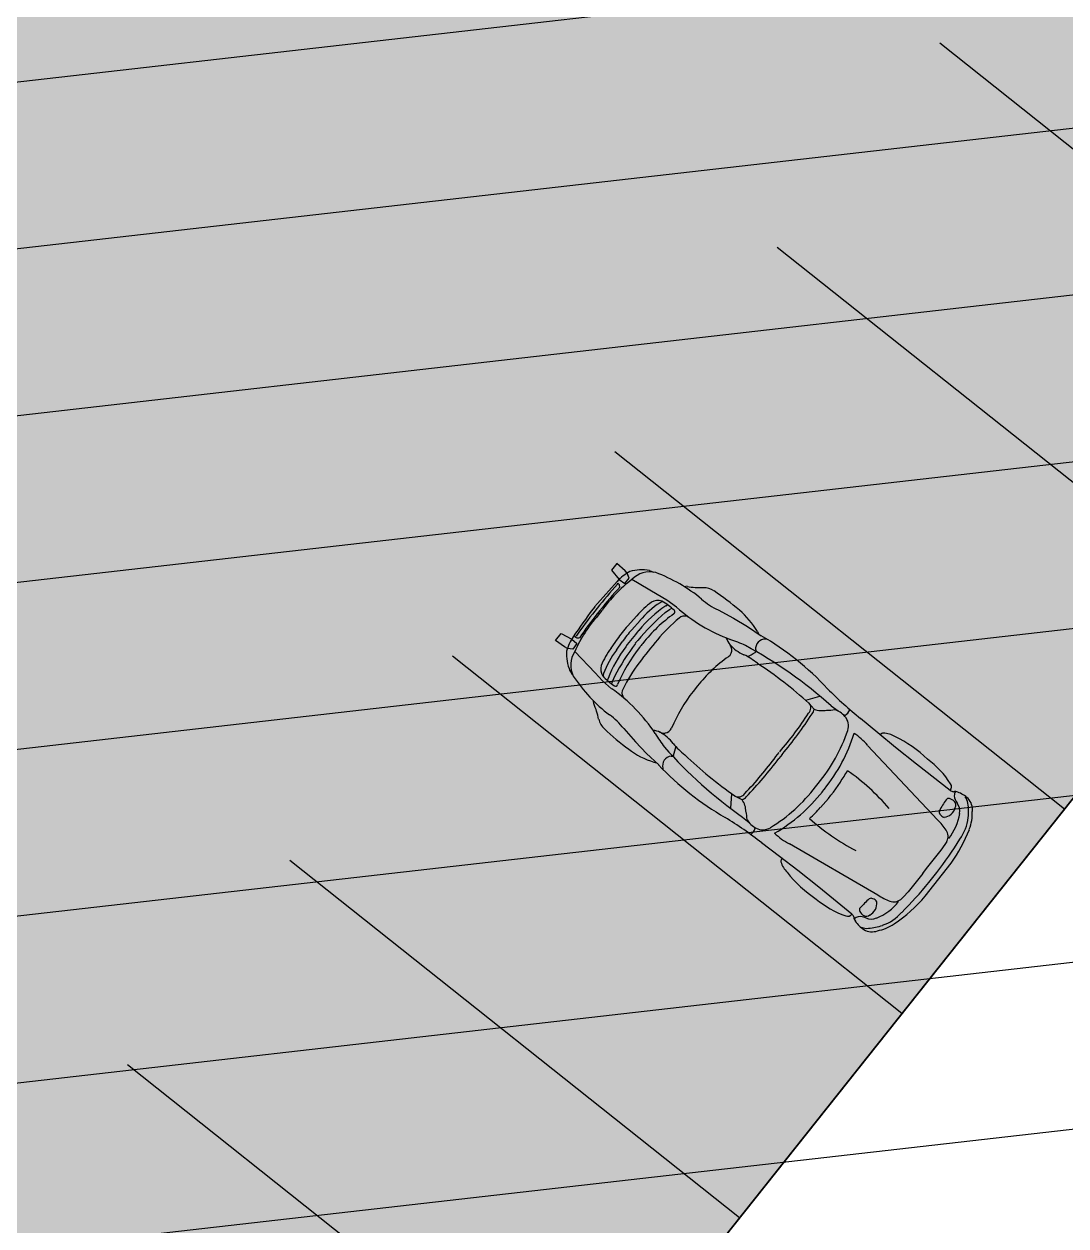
# Model space of a CAD drawing. Header units: metres. Extents: x -664657 to -643449, y -1076720 to -1062383.
# Drawn here: x -655992.12 to -655982.14, y -1069585.08 to -1069573.57 of the extents above; entities that cross this region are included whole.
import ezdxf

# ---------------------------------------------------------------- set-up
doc = ezdxf.new("R2010")
doc.units = ezdxf.units.M
doc.header["$LTSCALE"] = 0.1
doc.layers.get('0').update_dxf_attribs({"color": 8, "lineweight": 9})
for name, color, linetype in [('AA_THER_KOMUNIKACE', 201, 'Continuous'), ('silnice-šrafa', 253, 'Continuous'), ('Vlastníci', 20, 'Continuous'), ('zeleň-šrafa', 63, 'Continuous')]:
    doc.layers.add(name, color=color, linetype=linetype)

# ---------------------------------------------------------------- blocks, each defined once
blk = doc.blocks.new('A$C48E44662')
at = {"color": 7, "linetype": 'Continuous'}
for p, q in [((1.576, 4.336), (1.175, 4.335)), ((1.452, 4.283), (1.329, 4.283)), ((1.07, 4.181), (1.036, 4.175)), ((1.136, 4.183), (1.07, 4.181)), ((1.36, 4.183), (1.136, 4.183)), ((1.421, 4.183), (1.36, 4.183)), ((1.421, 4.183), (1.646, 4.183)), ((1.646, 4.183), (1.711, 4.181)), ((1.711, 4.181), (1.746, 4.175)), ((0.932, 3.976), (0.789, 3.007)), ((1.85, 3.976), (1.993, 3.007)), ((0.635, 3.895), (0.638, 3.486)), ((2.147, 3.895), (2.143, 3.486)), ((0.638, 3.486), (0.64, 3.23)), ((2.143, 3.486), (2.142, 3.23)), ((0.64, 3.23), (0.635, 3.01)), ((2.142, 3.23), (2.147, 3.01)), ((0.635, 3.01), (0.629, 2.794)), ((2.147, 3.01), (2.152, 2.794)), ((1.407, 2.944), (1.375, 2.944)), ((1.412, 2.864), (1.37, 2.864)), ((0.63, 2.662), (0.626, 2.661)), ((0.7, 2.657), (0.706, 2.654)), ((0.7, 2.657), (0.7, 2.657)), ((2.082, 2.657), (2.076, 2.654)), ((2.082, 2.657), (2.082, 2.657)), ((2.152, 2.662), (2.155, 2.661)), ((0.709, 2.499), (0.706, 2.579)), ((2.073, 2.499), (2.075, 2.579)), ((1.366, 2.421), (1.416, 2.421)), ((0.818, 2.274), (0.705, 2.354)), ((0.829, 2.35), (0.821, 2.315)), ((0.836, 2.392), (0.829, 2.35)), ((1.421, 2.386), (1.369, 2.386)), ((1.945, 2.392), (1.953, 2.35)), ((1.953, 2.35), (1.96, 2.315)), ((1.964, 2.274), (2.077, 2.354)), ((0.6, 1.608), (0.594, 1.615)), ((0.74, 1.599), (0.752, 1.612)), ((0.762, 1.609), (0.752, 1.612)), ((2.019, 1.609), (2.029, 1.612)), ((2.041, 1.599), (2.029, 1.612)), ((2.181, 1.608), (2.187, 1.615)), ((0.592, 1.503), (0.603, 1.528)), ((0.614, 1.398), (0.601, 1.557)), ((2.168, 1.398), (2.18, 1.557)), ((2.189, 1.503), (2.178, 1.528)), ((0.635, 1.245), (0.614, 1.398)), ((2.146, 1.245), (2.168, 1.398)), ((0.828, 1.308), (0.827, 1.305)), ((1.358, 1.378), (1.424, 1.378)), ((1.954, 1.308), (1.955, 1.305)), ((0.665, 1.08), (0.635, 1.245)), ((2.117, 1.08), (2.146, 1.245)), ((0.898, 0.886), (0.893, 0.899)), ((1.884, 0.886), (1.889, 0.899)), ((0.673, 0.706), (0.692, 0.689)), ((0.891, 0.75), (0.897, 0.636)), ((0.952, 0.711), (0.928, 0.721)), ((1.001, 0.698), (0.952, 0.711)), ((1.781, 0.698), (1.829, 0.711)), ((1.829, 0.711), (1.854, 0.721)), ((1.891, 0.75), (1.884, 0.636)), ((2.109, 0.706), (2.09, 0.689)), ((0.897, 0.636), (0.913, 0.532)), ((0.947, 0.662), (0.929, 0.669)), ((0.943, 0.606), (0.935, 0.612)), ((0.956, 0.601), (0.943, 0.606)), ((1.825, 0.601), (1.839, 0.606)), ((1.835, 0.662), (1.853, 0.669)), ((1.839, 0.606), (1.847, 0.612)), ((1.884, 0.636), (1.869, 0.532)), ((0.913, 0.532), (0.95, 0.252)), ((1.192, 0.505), (1.327, 0.496)), ((1.21, 0.557), (1.328, 0.55)), ((1.572, 0.557), (1.477, 0.551)), ((1.59, 0.505), (1.484, 0.498)), ((1.869, 0.532), (1.831, 0.252)), ((0.779, 0.331), (0.765, 0.37)), ((2.003, 0.331), (2.017, 0.37)), ((0.925, 0.149), (0.92, 0.043)), ((0.93, 0.179), (0.925, 0.149)), ((0.956, 0.223), (0.93, 0.179)), ((1.023, 0.222), (0.956, 0.223)), ((1.004, 0.043), (1.025, 0.156)), ((1.025, 0.156), (1.023, 0.222)), ((1.064, 0.191), (1.062, 0.169)), ((1.062, 0.169), (1.073, 0.17)), ((1.078, 0.207), (1.064, 0.191)), ((1.361, 0.212), (1.42, 0.212)), ((1.373, 0.196), (1.409, 0.196)), ((1.373, 0.161), (1.409, 0.161)), ((1.376, 0.135), (1.405, 0.135)), ((1.704, 0.207), (1.718, 0.191)), ((1.72, 0.169), (1.709, 0.17)), ((1.718, 0.191), (1.72, 0.169)), ((1.756, 0.156), (1.759, 0.222)), ((1.777, 0.043), (1.756, 0.156)), ((1.759, 0.222), (1.826, 0.223)), ((1.826, 0.223), (1.852, 0.179)), ((1.852, 0.179), (1.857, 0.149)), ((1.857, 0.149), (1.862, 0.043)), ((0.92, 0.043), (1.004, 0.043)), ((1.862, 0.043), (1.777, 0.043))]:
    blk.add_line(p, q, dxfattribs=at)
for centre, radius, start, end in [((0.935, 3.87), 0.418, 107.0727, 130.9279), ((1.245, 2.895), 1.442, 92.7481, 107.4543), ((1.358, 0.805), 3.478, 90.4665, 96.8456), ((1.424, 0.805), 3.478, 83.1543, 89.5334), ((1.537, 2.895), 1.442, 72.5456, 88.4389), ((1.847, 3.87), 0.418, 49.072, 72.9272), ((0.747, 4.052), 0.16, 122.4026, 170.7016), ((0.978, 3.784), 0.476, 121.2998, 137.77), ((0.96, 3.84), 0.418, 92.2744, 123.0903), ((1.009, 3.641), 0.53, 90.394, 119.1223), ((1.056, 4.074), 0.102, 101.4716, 163.9003), ((1.726, 4.074), 0.102, 16.0996, 78.5283), ((1.772, 3.641), 0.53, 60.8777, 89.6059), ((1.822, 3.84), 0.418, 56.9097, 87.7255), ((1.803, 3.784), 0.476, 42.2299, 58.7001), ((2.035, 4.052), 0.16, 9.2983, 57.5973), ((0.86, 4.049), 0.272, 174.123, 198.581), ((0.707, 4.021), 0.116, 134.4117, 168.2305), ((0.809, 3.992), 0.125, 117.3404, 166.0536), ((0.743, 3.984), 0.0512, 100.9086, 169.9619), ((0.786, 3.925), 0.121, 43.955, 115.613), ((1.486, 3.928), 0.557, 161.7524, 175.114), ((1.295, 3.928), 0.557, 4.8859, 18.2475), ((1.996, 3.925), 0.121, 64.3869, 136.045), ((1.972, 3.992), 0.125, 13.9463, 62.6595), ((2.038, 3.984), 0.0512, 10.038, 79.0913), ((2.074, 4.021), 0.116, 11.7694, 45.5882), ((1.922, 4.049), 0.272, 341.4189, 5.877), ((0.658, 3.974), 0.0571, 191.1714, 235.0989), ((0.61, 4.002), 0.0601, 272.1103, 311.9105), ((0.574, 3.894), 0.0609, 1.2883, 32.9703), ((0.573, 4.045), 0.117, 311.6262, 348.7633), ((0.819, 3.984), 0.127, 175.978, 201.03), ((0.726, 3.946), 0.0264, 196.7188, 277.7188), ((0.629, 5.43), 1.513, 273.8322, 278.5), ((0.838, 3.967), 0.0366, 293.094, 349.2189), ((0.815, 3.984), 0.064, 338.1012, 23.1759), ((1.967, 3.984), 0.064, 156.8241, 201.8987), ((1.944, 3.967), 0.0366, 190.781, 246.9059), ((2.153, 5.43), 1.513, 261.4999, 266.1677), ((2.055, 3.946), 0.0264, 262.2811, 343.2811), ((1.962, 3.984), 0.127, 338.9699, 4.0219), ((2.209, 4.045), 0.117, 191.2366, 228.3737), ((2.171, 4.002), 0.0601, 228.0894, 267.8896), ((2.208, 3.894), 0.0609, 147.0296, 178.7116), ((2.124, 3.974), 0.0571, 304.901, 348.8286), ((1.436, 3.565), 0.902, 160.959, 181.6973), ((0.631, 3.847), 0.0484, 84.7292, 165.791), ((2.151, 3.847), 0.0484, 14.2089, 95.2707), ((1.346, 3.565), 0.902, 358.3026, 19.041), ((1.742, 3.434), 1.212, 175.0633, 193.0814), ((3.21, 3.14), 2.115, 168.9853, 183.5896), ((-0.428, 3.14), 2.115, 356.4104, 11.0147), ((1.04, 3.434), 1.212, 346.9185, 4.9366), ((0.787, 3.185), 0.227, 186.3926, 215.8776), ((1.995, 3.185), 0.227, 324.1223, 353.6073), ((0.656, 3.125), 0.0908, 234.3577, 255.142), ((1.361, 2.89), 0.584, 168.4462, 185.494), ((1.315, 1.603), 1.421, 93.5588, 98.7688), ((1.388, 1.074), 1.955, 85.6389, 94.7251), ((1.466, 1.603), 1.421, 81.2312, 87.1509), ((1.421, 2.89), 0.584, 354.5059, 11.5537), ((2.126, 3.125), 0.0908, 284.8579, 305.6423), ((1.374, 1.294), 1.651, 89.9933, 111.1209), ((1.407, 1.294), 1.651, 68.879, 90.0066), ((-2.95, 2.798), 3.579, 353.1239, 359.9435), ((0.844, 2.639), 0.139, 110.4536, 169.8114), ((1.339, 1.266), 1.598, 88.9058, 109.8909), ((1.442, 1.266), 1.598, 70.1091, 91.0941), ((1.937, 2.639), 0.139, 10.1885, 69.5463), ((5.731, 2.798), 3.579, 180.0565, 186.876), ((0.658, 2.553), 0.113, 68.1806, 104.6591), ((0.938, 2.624), 0.234, 170.3008, 199.3324), ((1.844, 2.624), 0.234, 340.6675, 9.6992), ((2.124, 2.553), 0.113, 75.3408, 111.8194), ((0.196, 2.011), 0.748, 39.8944, 45.8136), ((2.585, 2.011), 0.748, 134.1863, 140.1056), ((5.198, 2.258), 4.495, 176.9292, 189.7524), ((0.65, 2.338), 0.193, 15.9943, 51.8134), ((1.274, -1.522), 3.944, 88.663, 95.6695), ((1.508, -1.522), 3.944, 84.3304, 91.337), ((2.131, 2.338), 0.193, 128.1866, 164.0057), ((-2.416, 2.258), 4.495, 350.2475, 3.0707), ((3.325, 1.955), 2.753, 171.3469, 188.3267), ((5.056, 2.066), 4.241, 176.6455, 185.0431), ((0.891, 2.303), 0.0704, 83.1529, 170.9613), ((0.883, 2.302), 0.101, 89.1706, 117.5708), ((1.222, -0.931), 3.32, 87.6004, 95.5679), ((1.56, -0.931), 3.32, 84.432, 92.3995), ((1.891, 2.303), 0.0704, 9.0386, 96.847), ((1.899, 2.302), 0.101, 62.4292, 90.8293), ((-2.274, 2.066), 4.241, 354.9568, 3.3544), ((-0.543, 1.955), 2.753, 351.6732, 8.6531), ((1.579, 1.698), 0.749, 180.3622, 192.2316), ((1.202, 1.698), 0.749, 347.7683, 359.6377), ((1.363, 1.212), 0.824, 159.2962, 178.081), ((0.675, 1.666), 0.094, 217.937, 314.4516), ((0.698, 1.36), 0.258, 56.3285, 75.5459), ((2.582, 1.974), 1.876, 194.7432, 199.6237), ((0.472, 1.442), 0.388, 349.8352, 14.5232), ((2.31, 1.442), 0.388, 165.4768, 190.1647), ((2.084, 1.36), 0.258, 104.454, 123.6714), ((0.2, 1.974), 1.876, 340.3763, 345.2567), ((2.107, 1.666), 0.094, 225.5483, 322.063), ((1.419, 1.212), 0.824, 1.9189, 20.7037), ((0.932, 1.357), 0.0797, 132.6825, 163.3142), ((0.932, 1.361), 0.0767, 74.315, 135.0635), ((1.363, 2.862), 1.484, 253.9803, 269.806), ((1.419, 2.862), 1.484, 270.194, 286.0196), ((1.849, 1.361), 0.0767, 44.9365, 105.685), ((1.85, 1.357), 0.0797, 16.6858, 47.3174), ((-0.741, 0.842), 1.635, 356.8057, 17.9032), ((0.587, 1.441), 0.275, 331.224, 345.9566), ((3.522, 0.842), 1.635, 162.0967, 183.1942), ((2.195, 1.441), 0.275, 194.0433, 208.7759), ((3.221, 1.149), 2.683, 178.0693, 184.5662), ((-0.44, 1.149), 2.683, 355.4337, 1.9306), ((0.048, 0.925), 0.636, 356.8583, 14.091), ((2.734, 0.925), 0.636, 165.9089, 183.1416), ((0.727, 0.948), 0.18, 183.992, 218.6321), ((2.055, 0.948), 0.18, 321.3678, 356.008), ((0.043, 0.373), 0.713, 27.8455, 40.3986), ((2.215, 0.86), 1.533, 178.8426, 197.924), ((0.967, 0.911), 0.0736, 200.2873, 263.5068), ((1.277, 2.249), 1.447, 257.2856, 268.9086), ((1.505, 2.249), 1.447, 271.0801, 282.7145), ((1.815, 0.911), 0.0736, 276.4931, 339.7126), ((0.566, 0.86), 1.533, 342.0759, 1.1573), ((2.739, 0.373), 0.713, 139.6013, 152.1544), ((1.499, 0.702), 0.572, 174.7108, 189.8173), ((0.95, 0.752), 0.0205, 67.9946, 172.2673), ((1.366, 2.229), 1.515, 254.3505, 269.9365), ((1.481, 3.439), 2.783, 260.0599, 267.7751), ((1.391, 6.274), 5.473, 268.5177, 271.4803), ((1.391, 1.816), 1.102, 268.6366, 271.3634), ((1.301, 3.439), 2.783, 272.2248, 279.94), ((1.415, 2.229), 1.515, 270.0634, 285.6494), ((1.832, 0.752), 0.0205, 7.7326, 112.0053), ((1.282, 0.702), 0.572, 350.1827, 5.2892), ((1.051, 0.647), 0.123, 200.4684, 247.3116), ((1.317, 1.842), 1.236, 252.5842, 268.7952), ((1.241, 1.485), 0.929, 252.1777, 268.1118), ((1.391, 3.74), 3.136, 268.1737, 271.8389), ((1.391, 0.892), 0.235, 265.672, 274.328), ((1.465, 1.842), 1.236, 271.2518, 287.4157), ((1.541, 1.485), 0.929, 271.8882, 287.8222), ((1.731, 0.647), 0.123, 292.6883, 339.5315), ((1.23, 1.371), 0.867, 254.8571, 267.5004), ((1.394, 1.442), 0.949, 265.9251, 275.4623), ((1.393, 1.559), 1.011, 266.2757, 274.7624), ((1.552, 1.371), 0.867, 272.4995, 285.1428), ((0.969, 0.484), 0.232, 204.3046, 265.4469), ((1.813, 0.484), 0.232, 274.553, 335.6953), ((1.145, 0.528), 0.416, 208.2841, 234.5392), ((1.285, 1.566), 1.356, 255.6952, 273.211), ((1.496, 1.566), 1.356, 266.789, 284.3048), ((1.637, 0.528), 0.416, 305.4608, 331.7158), ((1.075, 0.577), 0.424, 246.1649, 266.9169), ((2.328, 19.488), 19.377, 266.2253, 267.1856), ((1.344, 4.342), 4.18, 266.2827, 270.3956), ((1.334, 3.105), 2.909, 264.9382, 270.7557), ((0.454, 19.488), 19.377, 272.8143, 273.7746), ((1.447, 3.105), 2.909, 269.2443, 275.0617), ((1.438, 4.342), 4.18, 269.6043, 273.7173), ((1.707, 0.577), 0.424, 273.083, 293.835)]:
    blk.add_arc(centre, radius, start, end, dxfattribs=at)

msp = doc.modelspace()

# ---------------------------------------------------------------- hatches: boundary and pattern name
at = {"layer": 'silnice-šrafa'}
h = msp.add_hatch(color=256, dxfattribs=at)
edge = h.paths.add_edge_path()
edge.add_line((-655958.813, -1069646.642), (-655960.873, -1069647.454))
edge.add_arc((-655961.973, -1069644.663), 3, 214.427, 291.5127, ccw=False)
edge.add_line((-655964.447, -1069646.359), (-655970.151, -1069638.038))
edge.add_line((-655970.151, -1069638.038), (-655994.321, -1069602.773))
edge.add_arc((-655983.226, -1069595.169), 13.451, 144.9902, 214.427, ccw=False)
edge.add_line((-655994.244, -1069587.452), (-655989.932, -1069590.874))
edge.add_line((-655989.932, -1069590.874), (-655971.268, -1069567.392))
edge.add_line((-655971.268, -1069567.392), (-655975.561, -1069563.979))
edge.add_arc((-655966.73, -1069573.941), 13.312, 108.097, 131.5576, ccw=False)
edge.add_arc((-655974.592, -1069549.881), 12, 288.0969, 321.5127)
edge.add_line((-655965.199, -1069557.349), (-655934.817, -1069519.136))
edge.add_line((-655934.817, -1069519.136), (-655943.691, -1069511.818))
edge.add_line((-655943.691, -1069511.818), (-655974.839, -1069550.994))
edge.add_line((-655974.839, -1069550.994), (-655970.624, -1069554.346))
edge.add_arc((-655975.009, -1069549.28), 6.7, 231.5127, 310.8811, ccw=False)
edge.add_line((-655979.179, -1069554.525), (-655983.301, -1069551.247))
edge.add_line((-655983.301, -1069551.247), (-655990.769, -1069560.64))
edge.add_line((-655990.769, -1069560.64), (-655986.647, -1069563.917))
edge.add_line((-655986.647, -1069563.917), (-656008.491, -1069591.391))
edge.add_line((-656008.491, -1069591.391), (-656013.271, -1069588.943))
edge.add_line((-656013.271, -1069588.943), (-656021.428, -1069599.202))
edge.add_line((-656021.428, -1069599.202), (-656000.058, -1069610.146))
edge.add_arc((-656010.997, -1069631.507), 24, 34.427, 62.8821, ccw=False)
edge.add_line((-655991.201, -1069617.939), (-655964.011, -1069657.609))
edge.add_arc((-655964.836, -1069658.174), 1, -31.1709, 34.427, ccw=False)
edge.add_line((-655963.98, -1069658.692), (-655956.109, -1069648.792))
edge.add_line((-655956.109, -1069648.792), (-655958.813, -1069646.642))
at = {"layer": 'Vlastníci'}
h = msp.add_hatch(dxfattribs=at)
h.set_pattern_fill('ANSI31', color=93, scale=0.5, style=0)
h.set_pattern_definition([(6.5127, (-656030.26, -1069498.5804), (-0.180059, 1.5772555), [])])
h.paths.add_polyline_path([(-655948.68, -1069507.704), (-655934.375, -1069519.5), (-655929.063, -1069513.25), (-655926.861, -1069515.001), (-655921.937, -1069509), (-655891.875, -1069533.875), (-655982.312, -1069644.25), (-655995.772, -1069633.626), (-655998.433, -1069631.511), (-655990.007, -1069620.913), (-656011.063, -1069605.763), (-656022.062, -1069600)])
h.paths.add_polyline_path([(-655965.938, -1069661.771), (-655963.921, -1069658.767), (-655971.938, -1069652.375), (-655979.188, -1069646.75), (-655995.687, -1069666.846), (-656047.017, -1069729.067), (-656022.507, -1069729.067), (-656018.922, -1069724.857), (-655994.5, -1069695.875)])
h.paths.add_polyline_path([(-655882.188, -1069541.75), (-655864.561, -1069556.248), (-655863.5, -1069556.997), (-655864.085, -1069557.951), (-655945.312, -1069658.094), (-655950.421, -1069664.604), (-655962.187, -1069656.593), (-655963.921, -1069658.767), (-655971.938, -1069652.375), (-655963.883, -1069642.51), (-655961.812, -1069640), (-655959.875, -1069637.75), (-655957.882, -1069635.244), (-655956.063, -1069632.875), (-655954, -1069630.375), (-655952.188, -1069628), (-655950.313, -1069625.75), (-655948.438, -1069623.375), (-655946.563, -1069621), (-655944.563, -1069618.75), (-655942.75, -1069616.375), (-655940.875, -1069614), (-655938.875, -1069611.625), (-655936.938, -1069609.25), (-655935.125, -1069607), (-655933.312, -1069604.75), (-655931.5, -1069602.5), (-655929.438, -1069600), (-655927.5, -1069597.625), (-655925.688, -1069595.25), (-655923.707, -1069592.759), (-655921.875, -1069590.625), (-655920, -1069588.375), (-655918.062, -1069586), (-655916.062, -1069583.5), (-655914.063, -1069581), (-655912.063, -1069578.625), (-655910.125, -1069576.25), (-655908.125, -1069573.75), (-655906.125, -1069571.375), (-655904.25, -1069569), (-655902.125, -1069566.375), (-655900.188, -1069563.875), (-655898.125, -1069561.375), (-655896.139, -1069558.877), (-655894.125, -1069556.5), (-655892, -1069554), (-655889.923, -1069551.387), (-655887.938, -1069548.875), (-655885.875, -1069546.375), (-655883.688, -1069543.625)])
h.paths.add_polyline_path([(-656103.25, -1069664.375), (-656085.375, -1069678.25), (-656060.937, -1069647.625), (-656037, -1069617.75), (-656022.062, -1069600), (-656042.938, -1069589.125), (-656066.375, -1069617.875), (-656073.906, -1069627.372)])
h.paths.add_polyline_path([(-656066.375, -1069617.875), (-656083.588, -1069604.281), (-656063.313, -1069578.875), (-656042.938, -1069589.125)])
h.paths.add_polyline_path([(-655994, -1069618.018), (-655989.875, -1069621.018), (-655998.5, -1069631.518), (-655995.75, -1069633.643), (-656000.562, -1069633.875), (-656019.076, -1069655.962), (-656032.938, -1069672.5), (-656033.938, -1069668.125), (-656022.594, -1069654.325), (-656009.687, -1069638.625), (-656000.588, -1069626.696)])
h.paths.add_polyline_path([(-656028.75, -1069624.125), (-656037, -1069617.75), (-656022.062, -1069600), (-656011.063, -1069605.763), (-656019.25, -1069617.263), (-656022.188, -1069615.388)])

# ---------------------------------------------------------------- linework, layer by layer
at = {"layer": 'AA_THER_KOMUNIKACE'}
for p, q in [((-655989.938, -1069590.875), (-655971.268, -1069567.392)), ((-655979.047, -1069577.176), (-655983.353, -1069573.754)), ((-655980.603, -1069579.133), (-655984.908, -1069575.71)), ((-655982.159, -1069581.09), (-655986.464, -1069577.667)), ((-655983.715, -1069583.047), (-655988.02, -1069579.624)), ((-655985.271, -1069585.004), (-655989.576, -1069581.581)), ((-655986.827, -1069586.961), (-655991.132, -1069583.538))]:
    msp.add_line(p, q, dxfattribs=at)
at = {"layer": 'silnice-šrafa'}
msp.add_lwpolyline([(-655970.151, -1069638.038), (-655994.321, -1069602.773, -0.3126), (-655994.244, -1069587.452), (-655989.932, -1069590.874), (-655971.268, -1069567.392), (-655975.561, -1069563.979, -0.102725), (-655970.865, -1069561.287, 0.146846), (-655965.199, -1069557.349), (-655934.817, -1069519.136), (-655943.691, -1069511.818), (-655974.839, -1069550.994), (-655970.624, -1069554.346, -0.360853), (-655979.179, -1069554.525), (-655983.301, -1069551.247), (-655990.769, -1069560.64), (-655986.647, -1069563.917), (-656008.491, -1069591.391), (-656013.271, -1069588.943), (-656021.428, -1069599.202), (-656000.058, -1069610.146, -0.1248), (-655991.201, -1069617.939), (-655964.011, -1069657.609, -0.294306)], format="xyb", dxfattribs=at)

# ---------------------------------------------------------------- block references
at = {"layer": 'zeleň-šrafa', "rotation": 231.5126760989195}
msp.add_blockref('A$C48E44662', (-655985.906, -1069577.99), dxfattribs=at)

doc.saveas('drawing.dxf')
